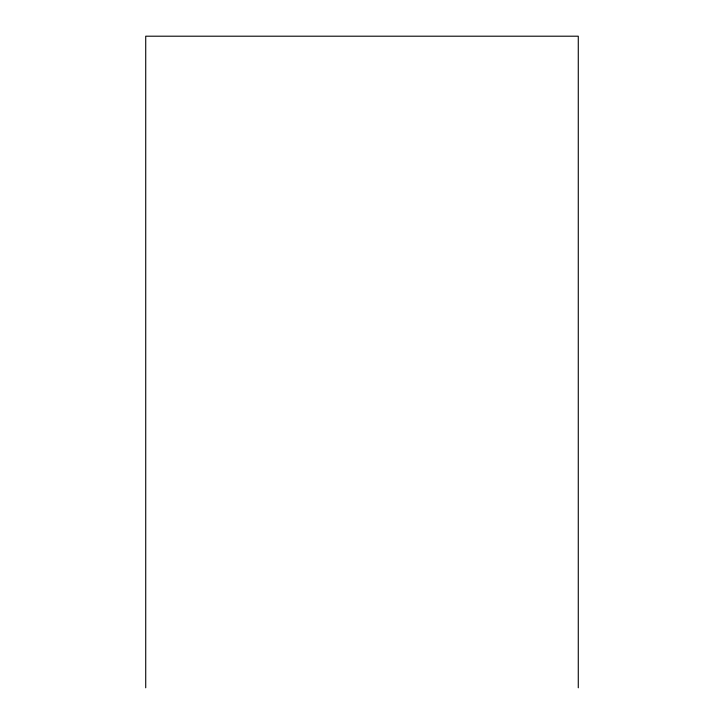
<?xml version="1.0" encoding="UTF-8"?>
<svg xmlns="http://www.w3.org/2000/svg" width="724" height="724" viewBox="0 0 724 724"><rect width="100%" height="100%" fill="white"/><g stroke="black" fill="none" stroke-linecap="round" stroke-linejoin="round"><path stroke-width="1.09" d="M578.277 687.8L578.277 36.2L145.723 36.2L145.723 687.8"/></g></svg>
